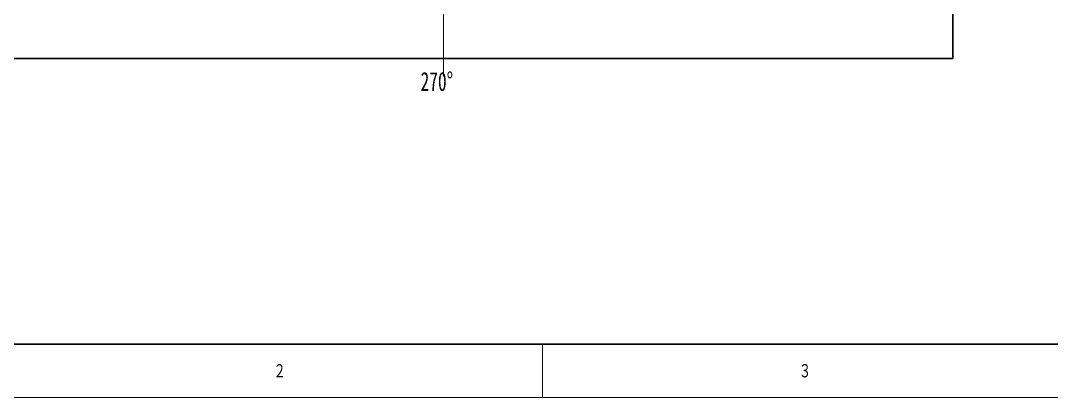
# Paper-space layout 'Layout1' of a CAD drawing. Extents: x 0 to 594, y 0 to 841.
# Drawn here: x 99.7 to 293.9, y 0 to 71 of the extents above; entities that cross this region are included whole.
import ezdxf
from ezdxf.lldxf.tags import DXFTag

# ---------------------------------------------------------------- set-up
doc = ezdxf.new("R2010")
doc.units = 0
doc.header["$MEASUREMENT"] = 0
for name, color, linetype in [('Layer0', 7, 'Continuous'), ('Layer2', 7, 'Continuous'), ('Layer4', 7, 'Continuous'), ('Layer8', 7, 'Continuous')]:
    doc.layers.add(name, color=color, linetype=linetype)
doc.styles.add('PicadTxt 1', font='SIMFANG.TTF', dxfattribs={"height": 0.2})
tags = doc.linetypes.add('中心线', pattern=[20.6, 15, -1.8, 2, -1.8]).pattern_tags.tags
tags[10:11] = [DXFTag(74, 4), DXFTag(75, 0), DXFTag(340, '0'), DXFTag(46, 0.0), DXFTag(50, 0.0), DXFTag(44, 0.0), DXFTag(45, 0.0)]
tags[8:9] = [DXFTag(74, 4), DXFTag(75, 0), DXFTag(340, '0'), DXFTag(46, 0.0), DXFTag(50, 0.0), DXFTag(44, 0.0), DXFTag(45, 0.0)]
tags[6:7] = [DXFTag(74, 4), DXFTag(75, 0), DXFTag(340, '0'), DXFTag(46, 0.0), DXFTag(50, 0.0), DXFTag(44, 0.0), DXFTag(45, 0.0)]
tags[4:5] = [DXFTag(74, 4), DXFTag(75, 0), DXFTag(340, '0'), DXFTag(46, 0.0), DXFTag(50, 0.0), DXFTag(44, 0.0), DXFTag(45, 0.0)]
tags = doc.linetypes.add('实线', pattern=[0, 0]).pattern_tags.tags
tags[4:5] = [DXFTag(74, 4), DXFTag(75, 0), DXFTag(340, '0'), DXFTag(46, 0.0), DXFTag(50, 0.0), DXFTag(44, 0.0), DXFTag(45, 0.0)]

psp = doc.layouts.get("Layout1")

# ---------------------------------------------------------------- linework, layer by layer
at = {"layer": 'Layer0', "color": 0, "linetype": '实线', "lineweight": 30}
for p, q in [((275.34, 63.8), (275.34, 253.8)), ((83.34, 63.8), (275.34, 63.8))]:
    psp.add_line(p, q, dxfattribs=at)
at = {"layer": 'Layer2', "color": 5, "linetype": '中心线', "lineweight": 5}
psp.add_line((179.34, 60.42), (179.34, 260.16), dxfattribs=at)
at = {"layer": 'Layer8', "color": 0, "linetype": '实线', "lineweight": 30}
psp.add_line((25, 10), (584, 10), dxfattribs=at)
at = {"layer": 'Layer8', "color": 9, "linetype": '实线', "lineweight": 5}
for p, q in [((198, 10), (198, 0)), ((0, 0), (594, 0))]:
    psp.add_line(p, q, dxfattribs=at)

# ---------------------------------------------------------------- texts
at = {"layer": 'Layer4', "color": 2, "style": 'PicadTxt 1', "width": 0.674667}
psp.add_text('270°', height=3.571, dxfattribs=at).set_placement((175.04, 57.72))
at = {"layer": 'Layer8', "color": 2, "style": 'PicadTxt 1', "width": 0.674667}
for s, p in [('２', (147.33, 3.77)), ('３', (246.33, 3.77))]:
    psp.add_text(s, height=2.5, dxfattribs=at).set_placement(p)

doc.saveas('drawing.dxf')
